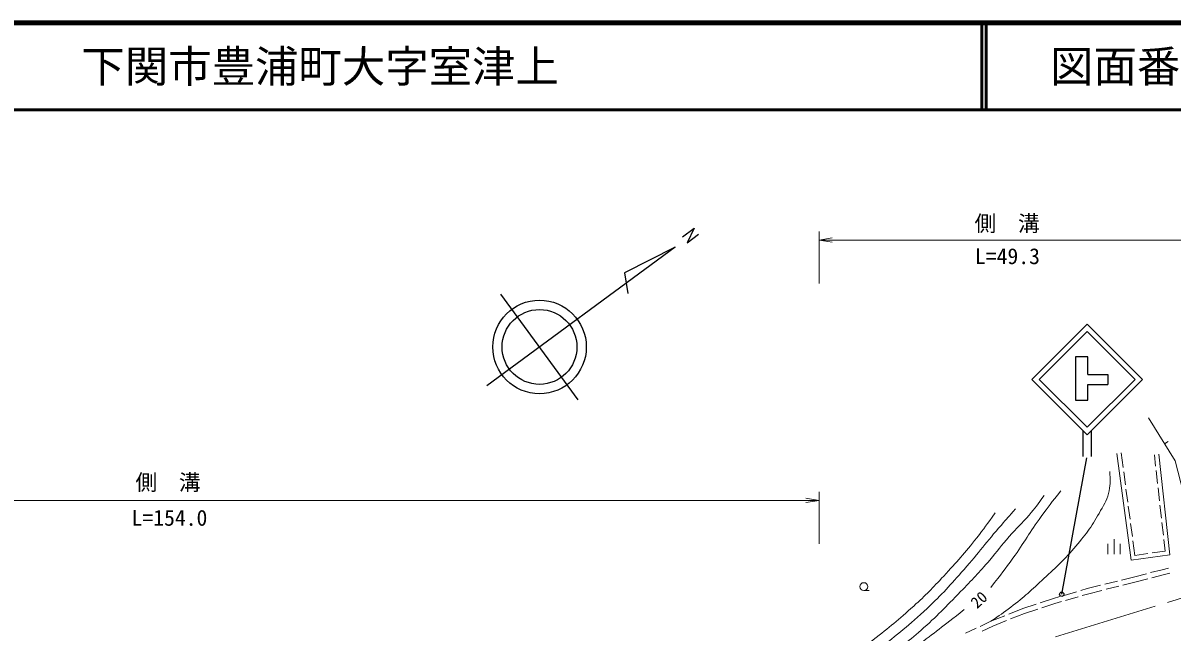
# Model space of a CAD drawing. Units: millimetres, scale not verified. Extents: x 40000 to 680000, y 20000 to 380000.
# Drawn here: x 398292 to 530668, y 309851 to 380000 of the extents above; entities that cross this region are included whole.
import ezdxf
from ezdxf.enums import TextEntityAlignment as Align

# ---------------------------------------------------------------- set-up
doc = ezdxf.new("R2010")
doc.units = ezdxf.units.MM
doc.header["$LTSCALE"] = 1000
doc.linetypes.add('CHAIN', pattern=[18.5, 12, -1.5, 3.5, -1.5])
for name, color, linetype, lineweight in [('M-BMK', 2, 'CHAIN', 13), ('M-BMK-SRVR', 3, 'Continuous', 25), ('M-STR-HTXT', 7, 'Continuous', 13), ('M-STR-STRC', 7, 'Continuous', 25), ('M-TTL', 2, 'Continuous', 140), ('M-TTL-LINE', 7, 'Continuous', 50), ('M-WORK', 1, 'Continuous', 13)]:
    doc.layers.add(name, color=color, linetype=linetype, lineweight=lineweight)
doc.layers.add('M-TTL-TXT', color=7, linetype='Continuous')
doc.styles.add('ＭＳ ゴシック', font='')
doc.styles.get('ＭＳ ゴシック').set_extended_font_data('MS Gothic')

# ---------------------------------------------------------------- blocks, each defined once
blk = doc.blocks.new('open_arrow')
at = {"color": 0, "linetype": 'Continuous', "lineweight": -2}
blk.add_lwpolyline([(7.5, 1.25), (0, 0), (7.5, -1.25)], dxfattribs=at)

msp = doc.modelspace()

# ---------------------------------------------------------------- linework, layer by layer
at = {"layer": 'M-BMK'}
msp.add_line((517245, 309284), (544739, 317755), dxfattribs=at)
at = {"layer": 'M-BMK-SRVR'}
for p, q in [((474286, 355370), (475626, 356354)), ((475626, 356354), (474793, 354672)), ((474793, 354672), (476133, 355666)), ((473434, 354162), (451721, 338225)), ((473434, 354162), (467585, 351205)), ((467585, 351205), (467992, 348831)), ((462263, 336608), (453338, 348767))]:
    msp.add_line(p, q, dxfattribs=at)
for radius in [5387, 4309]:
    msp.add_circle((457801, 342687), radius, dxfattribs=at)
at = {"layer": 'M-STR-HTXT'}
for p, q in [((490000, 350000), (490000, 356000)), ((490000, 355000), (533429, 355000)), ((490000, 320000), (490000, 326000)), ((340537, 325000), (490000, 325000))]:
    msp.add_line(p, q, dxfattribs=at)
at = {"layer": 'M-STR-STRC'}
for p, q in [((519537, 341531), (519537, 336545)), ((520975, 341531), (519537, 341531)), ((520975, 339517), (520975, 341531)), ((520975, 339517), (523276, 339517)), ((523276, 339517), (523276, 338367)), ((520975, 336545), (520975, 338367)), ((520975, 338367), (523276, 338367)), ((519537, 336545), (520975, 336545)), ((520396, 333080), (520396, 330080)), ((521396, 330080), (521396, 333080)), ((517968, 314203), (520855, 329907))]:
    msp.add_line(p, q, dxfattribs=at)
for points in [[(520896, 332580), (527260, 338943), (520896, 345307), (514532, 338943)], [(520896, 333428), (526412, 338943), (520896, 344459), (515381, 338943)]]:
    msp.add_lwpolyline(points, close=True, dxfattribs=at)
msp.add_circle((517968, 314203), 250, dxfattribs=at)
at = {"layer": 'M-TTL'}
msp.add_line((680000, 380000), (40000, 380000), dxfattribs=at)
at = {"layer": 'M-TTL-LINE'}
for p, q in [((508747, 380000), (508747, 370000)), ((509247, 380000), (509247, 370000)), ((40000, 370000), (680000, 370000))]:
    msp.add_line(p, q, dxfattribs=at)
at = {"layer": 'M-WORK'}
for p, q in [((529804, 331544), (530228, 331809)), ((524802, 330475), (525031, 328788)), ((528783, 328942), (528636, 330266)), ((529005, 326955), (528839, 328446)), ((525098, 328293), (525299, 326806)), ((525366, 326311), (525568, 324824)), ((529227, 324967), (529061, 326458)), ((525635, 324329), (525836, 322842)), ((529449, 322980), (529283, 324470)), ((525903, 322347), (526105, 320861)), ((529671, 320992), (529505, 322483)), ((523984, 318802), (523984, 320552)), ((526172, 320365), (526401, 318679)), ((529874, 319172), (529727, 320495)), ((523284, 318802), (523284, 320027)), ((524684, 318802), (524684, 320027)), ((528385, 318960), (529874, 319172)), ((526401, 318679), (527890, 318890)), ((526397, 316226), (527717, 316566)), ((528201, 316690), (529521, 317031)), ((528348, 316109), (529666, 316448)), ((529521, 317031), (530260, 317208)), ((529666, 316448), (530404, 316626)), ((520911, 314844), (522442, 315230)), ((522926, 315352), (524381, 315718)), ((523079, 314772), (524534, 315138)), ((524866, 315840), (526397, 316226)), ((525019, 315260), (526545, 315644)), ((526545, 315644), (527864, 315984)), ((495164, 314632), (495764, 314632)), ((517003, 313709), (517757, 313928)), ((518237, 314067), (519677, 314486)), ((518404, 313491), (519844, 313910)), ((520157, 314625), (520911, 314844)), ((520324, 314049), (521068, 314265)), ((521068, 314265), (522594, 314649)), ((511858, 311909), (513471, 312551)), ((513471, 312551), (515000, 313052)), ((513676, 311986), (515190, 312483)), ((515475, 313208), (517003, 313709)), ((515666, 312639), (517180, 313135)), ((517180, 313135), (517924, 313351)), ((509779, 311082), (511393, 311724)), ((510018, 310531), (511615, 311166)), ((512079, 311351), (513676, 311986)), ((506866, 309712), (508096, 310290)), ((508549, 310503), (509779, 311082)), ((508798, 309957), (510018, 310531))]:
    msp.add_line(p, q, dxfattribs=at)
for points in [[(534921, 322398), (532948, 322130), (531043, 329560), (527940, 334530)], [(524307, 330407), (525973, 318113), (530425, 318745), (529132, 330321)]]:
    msp.add_lwpolyline(points, dxfattribs=at)
msp.add_circle((495164, 315082), 450, dxfattribs=at)
for points, knots in [([(509779, 311082), (510898, 311817), (511210, 312048), (512095, 312711), (513674, 313896), (514469, 314677), (515918, 316018), (517420, 317409), (518270, 318191), (519600, 319748), (520862, 321224), (521486, 322136), (522438, 323829), (522917, 324680), (523230, 325170), (523423, 326127), (523593, 326972), (523575, 327371), (523493, 328332)], [0, 0, 0, 0, 1, 1, 1, 2, 2, 2, 3, 3, 3, 4, 4, 4, 5, 5, 5, 6, 6, 6, 6]), ([(509795, 314996), (511045, 316587), (511375, 317025), (512344, 318358), (513676, 320190), (514255, 321334), (515597, 323158), (516453, 324323), (516744, 324711), (517848, 326098)], [0, 0, 0, 0, 1, 1, 1, 2, 2, 2, 3, 3, 3, 3]), ([(429271, 275710), (429320, 275843), (429351, 275901), (429434, 276003), (429554, 276148), (429667, 276188), (429840, 276263), (430149, 276397), (430332, 276448), (430654, 276545), (431826, 276897), (432487, 277082), (433677, 277368), (435238, 277744), (436124, 277906), (437690, 278265), (439446, 278667), (440431, 278886), (442177, 279328), (444383, 279886), (445628, 280167), (447804, 280832), (449400, 281319), (450283, 281628), (451859, 282176), (454305, 283027), (455693, 283458), (458098, 284417), (460006, 285179), (461092, 285578), (462929, 286497), (464797, 287431), (465788, 288060), (467620, 289061), (468659, 289629), (469227, 289972), (470278, 290516), (471884, 291347), (472841, 291698), (474453, 292517), (476089, 293348), (476953, 293910), (478566, 294784), (480627, 295901), (481861, 296384), (483866, 297599), (485391, 298522), (486190, 299125), (487682, 300101), (490249, 301780), (491734, 302650), (494264, 304385), (495529, 305252), (496247, 305727), (497470, 306652), (499176, 307942), (500149, 308648), (501754, 310061), (503619, 311701), (504569, 312725), (506304, 314502), (507654, 315883), (508392, 316677), (509666, 318129), (510574, 319163), (510992, 319819), (511902, 320850), (512775, 321838), (513354, 322310), (514201, 323320), (514919, 324178), (515154, 324490), (515952, 325588)], [0, 0, 0, 0, 1, 1, 1, 2, 2, 2, 3, 3, 3, 4, 4, 4, 5, 5, 5, 6, 6, 6, 7, 7, 7, 8, 8, 8, 9, 9, 9, 10, 10, 10, 11, 11, 11, 12, 12, 12, 13, 13, 13, 14, 14, 14, 15, 15, 15, 16, 16, 16, 17, 17, 17, 18, 18, 18, 19, 19, 19, 20, 20, 20, 21, 21, 21, 22, 22, 22, 23, 23, 23, 24, 24, 24, 24]), ([(358585, 261119), (358627, 261289), (358653, 261356), (358725, 261494), (358839, 261712), (358928, 261843), (359142, 261963), (359483, 262155), (359704, 262210), (360080, 262318), (361362, 262687), (362099, 262825), (363395, 263141), (367742, 264204), (370178, 264799), (374529, 265844), (381575, 267536), (385525, 268472), (392578, 270136), (395718, 270877), (397476, 271297), (400622, 272012), (404197, 272825), (406223, 273172), (409793, 274006), (412669, 274677), (414258, 275141), (417134, 275812), (420977, 276708), (423169, 277034), (427009, 277946), (430016, 278661), (431700, 279066), (434678, 279893), (438205, 280873), (440162, 281491), (443661, 282567), (446913, 283566), (448762, 284045), (451964, 285194), (455064, 286305), (456783, 286986), (459798, 288313), (463567, 289972), (465595, 291084), (469320, 292840), (472064, 294133), (473671, 294713), (476357, 296123), (479150, 297591), (480669, 298501), (483369, 300134), (485755, 301577), (487100, 302378), (489397, 303957), (492126, 305833), (493635, 306917), (496246, 308953), (498118, 310413), (499158, 311248), (500913, 312846), (502322, 314128), (503073, 314891), (504361, 316294), (505902, 317974), (506785, 318904), (508184, 320704), (509037, 321800), (509325, 322179), (510295, 323565)], [0, 0, 0, 0, 1, 1, 1, 2, 2, 2, 3, 3, 3, 4, 4, 4, 5, 5, 5, 6, 6, 6, 7, 7, 7, 8, 8, 8, 9, 9, 9, 10, 10, 10, 11, 11, 11, 12, 12, 12, 13, 13, 13, 14, 14, 14, 15, 15, 15, 16, 16, 16, 17, 17, 17, 18, 18, 18, 19, 19, 19, 20, 20, 20, 21, 21, 21, 22, 22, 22, 23, 23, 23, 23]), ([(400366, 269516), (400435, 269749), (400467, 269836), (400571, 270023), (400702, 270258), (400784, 270405), (401008, 270554), (401350, 270782), (401588, 270833), (401978, 270961), (402641, 271178), (403021, 271275), (403698, 271446), (405237, 271832), (406104, 272030), (407654, 272368), (409812, 272839), (411030, 273059), (413189, 273525), (415742, 274077), (417165, 274421), (419709, 275011), (424042, 276014), (426488, 276501), (430793, 277614), (433931, 278425), (435683, 278904), (438791, 279819), (442036, 280773), (443836, 281366), (447071, 282352), (449122, 282977), (450285, 283283), (452325, 283947), (454727, 284729), (456095, 285109), (458446, 286034), (460424, 286812), (461514, 287298), (463442, 288192), (466304, 289519), (467888, 290306), (470689, 291757), (473390, 293156), (474866, 294010), (477538, 295463), (479821, 296705), (481154, 297307), (483378, 298653), (486311, 300426), (487897, 301516), (490719, 303461), (493135, 305126), (494493, 306056), (496818, 307847), (499089, 309597), (500359, 310594), (502447, 312561), (504211, 314223), (505117, 315243), (506715, 317064), (508435, 319024), (509289, 320216), (511007, 322177), (511645, 322905), (511848, 323141), (512649, 324030)], [0, 0, 0, 0, 1, 1, 1, 2, 2, 2, 3, 3, 3, 4, 4, 4, 5, 5, 5, 6, 6, 6, 7, 7, 7, 8, 8, 8, 9, 9, 9, 10, 10, 10, 11, 11, 11, 12, 12, 12, 13, 13, 13, 14, 14, 14, 15, 15, 15, 16, 16, 16, 17, 17, 17, 18, 18, 18, 19, 19, 19, 20, 20, 20, 21, 21, 21, 22, 22, 22, 22]), ([(467003, 286209), (467042, 286406), (467066, 286488), (467150, 286648), (467261, 286857), (467372, 286949), (467557, 287096), (467840, 287321), (468020, 287419), (468328, 287607), (469157, 288112), (469641, 288362), (470476, 288858), (472356, 289974), (473372, 290664), (475255, 291776), (477058, 292842), (478123, 293344), (479930, 294403), (481730, 295458), (482717, 296087), (484480, 297202), (485944, 298127), (486734, 298692), (488202, 299610), (490106, 300801), (491238, 301361), (493143, 302550), (494369, 303315), (495066, 303729), (496254, 304551), (498260, 305938), (499340, 306777), (501289, 308241), (503431, 309849), (504107, 310384), (506715, 312432)], [0, 0, 0, 0, 1, 1, 1, 2, 2, 2, 3, 3, 3, 4, 4, 4, 5, 5, 5, 6, 6, 6, 7, 7, 7, 8, 8, 8, 9, 9, 9, 10, 10, 10, 11, 11, 11, 12, 12, 12, 12])]:
    msp.add_open_spline(points, degree=3, knots=knots, dxfattribs=at)

# ---------------------------------------------------------------- block references
at = {"layer": 'M-STR-HTXT', "xscale": 200, "yscale": 200}
msp.add_blockref('open_arrow', (490000, 355000), dxfattribs=at)
at = {"layer": 'M-STR-HTXT', "xscale": 200, "yscale": 200, "rotation": 180}
msp.add_blockref('open_arrow', (490000, 325000), dxfattribs=at)

# ---------------------------------------------------------------- texts
at = {"layer": 'M-STR-HTXT', "style": 'ＭＳ ゴシック'}
for p in [(511672, 356910), (415003, 327094)]:
    msp.add_text('側\u3000溝', height=1833, dxfattribs=at).set_placement(p, align=Align.MIDDLE_CENTER)
for s, p in [('L=49.3', (511711, 351673)), ('L=154.0', (415168, 321540))]:
    msp.add_text(s, height=1833, dxfattribs=at).set_placement(p, align=Align.BOTTOM_CENTER)
at = {"layer": 'M-TTL-TXT', "style": 'ＭＳ ゴシック'}
msp.add_text('下関市豊浦町大字室津上', height=3666, dxfattribs=at).set_placement((405024, 375000), align=Align.MIDDLE_LEFT)
msp.add_text('図面番号', height=3666, dxfattribs=at).set_placement((526622, 375000), align=Align.MIDDLE_CENTER)
at = {"layer": 'M-WORK', "style": 'ＭＳ ゴシック'}
msp.add_text('20', height=1320, rotation=42.768, dxfattribs=at).set_placement((508426, 313572), align=Align.MIDDLE_CENTER)

doc.saveas('drawing.dxf')
